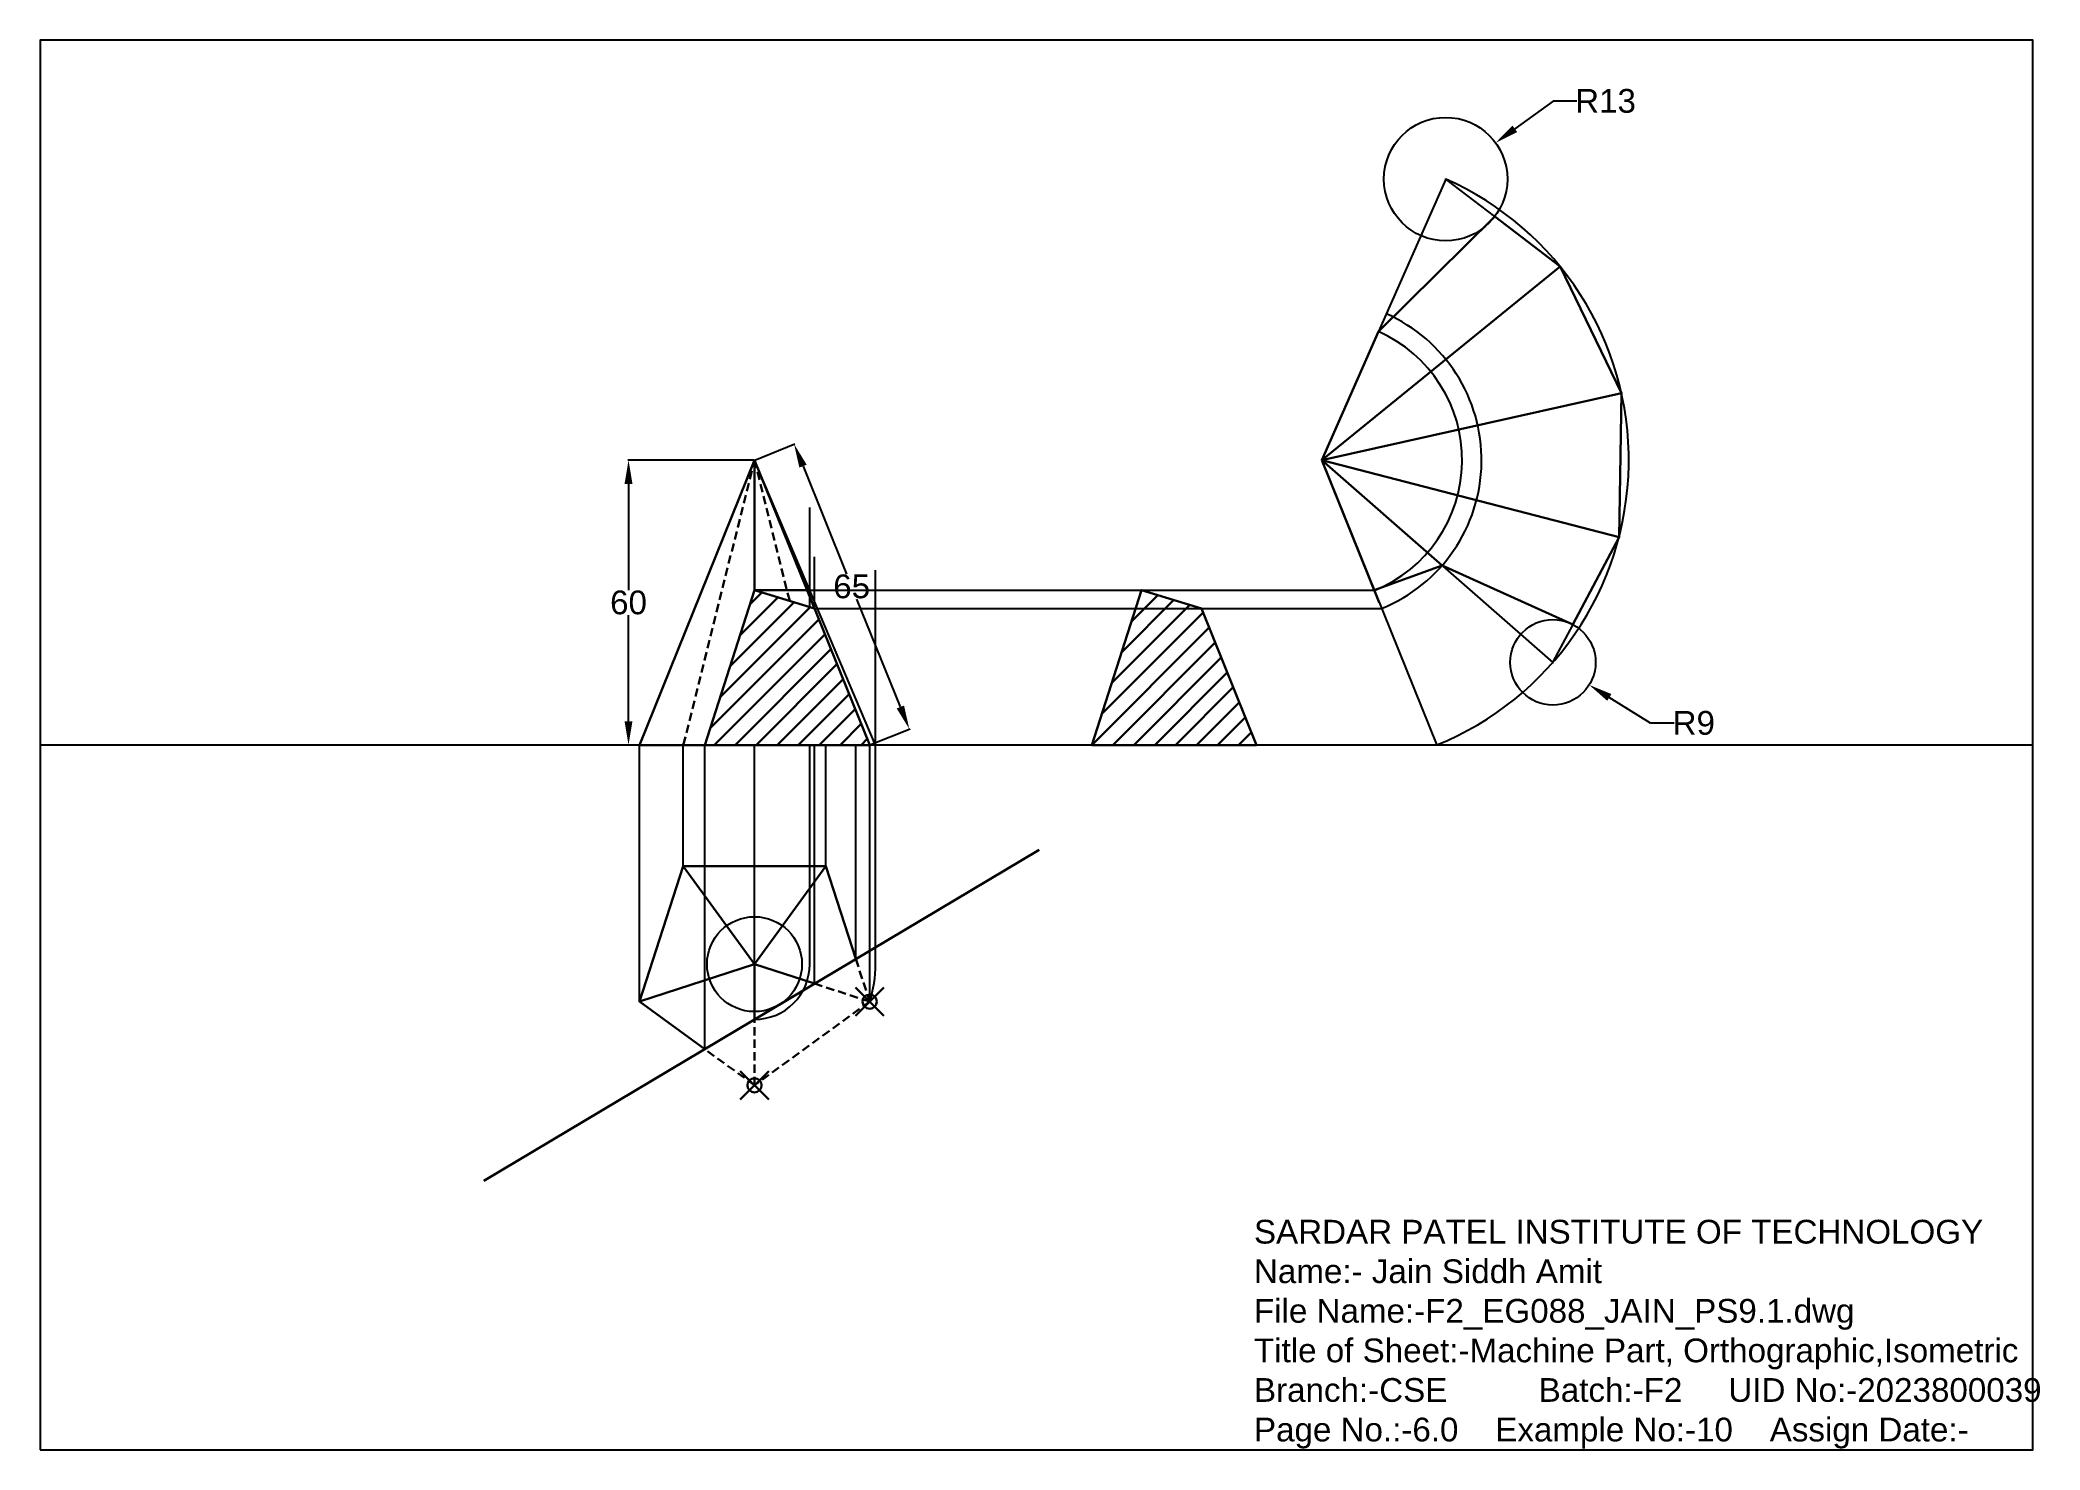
# Model space of a CAD drawing. Header units: millimetres. Extents: x 0 to 421, y 0 to 297.
import ezdxf

# ---------------------------------------------------------------- set-up
doc = ezdxf.new("R2010")
doc.units = ezdxf.units.MM
doc.header["$MEASUREMENT"] = 0
doc.header["$PDMODE"] = 35
doc.header["$PDSIZE"] = 3
doc.linetypes.add('HIDDEN', pattern=[0.375, 0.25, -0.125])
for name, color, linetype in [('CONSTRUCTION', 40, 'Continuous'), ('DIMENSION', 4, 'Continuous'), ('PROJECTION', 3, 'Continuous')]:
    doc.layers.add(name, color=color, linetype=linetype)
doc.layers.add('HIDDEN', color=7, linetype='HIDDEN', lineweight=30)
doc.layers.add('OBJECT', color=7, linetype='Continuous', lineweight=30)
doc.styles.get("Standard").update_dxf_attribs({"font": 'arial.ttf'})
doc.dimstyles.get("Standard").update_dxf_attribs({"dimtxt": 5, "dimasz": 5, "dimexe": 0.18, "dimexo": 0.0625, "dimgap": 0.09, "dimtad": 0, "dimtih": 1, "dimtoh": 1, "dimdec": 0, "dimzin": 0, "dimdsep": 46, "dimtxsty": 'Standard', "dimcen": 0.09, "dimclrd": 256, "dimclre": 256, "dimadec": 0, "dimazin": 0, "dimtfac": 1, "dimtdec": 0, "dimtofl": 0, "dimtmove": 0, "dimatfit": 3, "dimfxl": 1, "dimtolj": 1, "dimtzin": 0, "dimlwd": -1, "dimarcsym": 0})
pattern_1 = [(45, (-59.4242, 0), (-2.20971, 2.20971), [])]

# ---------------------------------------------------------------- blocks, each defined once
blk = doc.blocks.new('*D1')
at = {"layer": 'Defpoints', "color": 0, "transparency": 16777216}
for p in [(150.58, 208.5), (183.2, 151.88), (174.85, 148.5)]:
    blk.add_point(p, dxfattribs=at)
at = {"layer": 'DIMENSION', "lineweight": -2, "transparency": 16777216}
for p, q in [((150.63, 208.52), (159.09, 211.94)), ((174.9, 148.52), (183.36, 151.94))]:
    blk.add_line(p, q, dxfattribs=at)
at = {"layer": 'DIMENSION', "transparency": 16777216}
for p, q in [((160.8, 207.24), (169.99, 184.52)), ((181.32, 156.51), (172.13, 179.23))]:
    blk.add_line(p, q, dxfattribs=at)
for points in [[(161.57, 207.55), (160.03, 206.93), (158.92, 211.88)], [(182.09, 156.82), (180.55, 156.2), (183.2, 151.88)]]:
    blk.add_solid(points, dxfattribs=at)
at = {"layer": 'DIMENSION', "color": 0, "transparency": 16777216, "insert": (171.06, 181.88), "char_height": 5, "attachment_point": 5}
blk.add_mtext('\\A1;65', dxfattribs=at)
blk = doc.blocks.new('*D2')
at = {"layer": 'Defpoints', "color": 0, "transparency": 16777216}
for p in [(150.58, 208.5), (124.03, 148.5), (126.31, 148.5)]:
    blk.add_point(p, dxfattribs=at)
at = {"layer": 'DIMENSION', "lineweight": -2, "transparency": 16777216}
for p, q in [((150.51, 208.5), (123.85, 208.5)), ((126.24, 148.5), (123.85, 148.5))]:
    blk.add_line(p, q, dxfattribs=at)
at = {"layer": 'DIMENSION', "transparency": 16777216}
for p, q in [((124.03, 203.5), (124.03, 181.14)), ((124.03, 153.5), (124.03, 175.86))]:
    blk.add_line(p, q, dxfattribs=at)
for points in [[(123.19, 203.5), (124.86, 203.5), (124.03, 208.5)], [(123.19, 153.5), (124.86, 153.5), (124.03, 148.5)]]:
    blk.add_solid(points, dxfattribs=at)
at = {"layer": 'DIMENSION', "color": 0, "transparency": 16777216, "insert": (124.03, 178.5), "char_height": 5, "attachment_point": 5}
blk.add_mtext('\\A1;60', dxfattribs=at)
blk = doc.blocks.new('*D3')
at = {"layer": 'Defpoints', "color": 0, "transparency": 16777216}
for p in [(318.84, 165.91), (326.48, 161.16)]:
    blk.add_point(p, dxfattribs=at)
at = {"layer": 'DIMENSION', "lineweight": -2, "transparency": 16777216}
for p, q in [((318.75, 165.91), (318.93, 165.91)), ((318.84, 165.82), (318.84, 166))]:
    blk.add_line(p, q, dxfattribs=at)
at = {"layer": 'DIMENSION', "transparency": 16777216}
for p, q in [((339.4, 153.13), (330.73, 158.52)), ((344.4, 153.13), (339.4, 153.13))]:
    blk.add_line(p, q, dxfattribs=at)
blk.add_solid([(331.17, 159.23), (330.29, 157.81), (326.48, 161.16)], dxfattribs=at)
at = {"layer": 'DIMENSION', "color": 0, "transparency": 16777216, "insert": (348.53, 153.13), "char_height": 5, "attachment_point": 5}
blk.add_mtext('\\A1;R9', dxfattribs=at)
blk = doc.blocks.new('*D4')
at = {"layer": 'Defpoints', "color": 0, "transparency": 16777216}
for p in [(306.76, 275.35), (296.24, 267.71)]:
    blk.add_point(p, dxfattribs=at)
at = {"layer": 'DIMENSION', "transparency": 16777216}
for p, q in [((318.87, 284.15), (310.81, 278.29)), ((323.87, 284.15), (318.87, 284.15))]:
    blk.add_line(p, q, dxfattribs=at)
at = {"layer": 'DIMENSION', "lineweight": -2, "transparency": 16777216}
for p, q in [((296.15, 267.71), (296.33, 267.71)), ((296.24, 267.62), (296.24, 267.8))]:
    blk.add_line(p, q, dxfattribs=at)
at = {"layer": 'DIMENSION', "transparency": 16777216}
blk.add_solid([(310.32, 278.97), (311.3, 277.62), (306.76, 275.35)], dxfattribs=at)
at = {"layer": 'DIMENSION', "color": 0, "transparency": 16777216, "insert": (329.93, 284.15), "char_height": 5, "attachment_point": 5}
blk.add_mtext('\\A1;R13', dxfattribs=at)

msp = doc.modelspace()

# ---------------------------------------------------------------- hatches: boundary and pattern name
at = {"layer": 'OBJECT'}
h = msp.add_hatch(dxfattribs=at)
h.set_pattern_fill('ANSI31', color=256, scale=25)
h.set_pattern_definition(pattern_1)
h.paths.add_polyline_path([(140.08, 148.5), (174.85, 148.5), (163.21, 177.26), (150.58, 181.13)])
h = msp.add_hatch(dxfattribs=at)
h.set_pattern_fill('ANSI31', color=256, scale=25)
h.set_pattern_definition(pattern_1)
h.paths.add_polyline_path([(244.77, 177.26), (232.13, 181.13), (221.64, 148.5), (256.4, 148.5)])

# ---------------------------------------------------------------- linework, layer by layer
msp.add_lwpolyline([(0, 0), (420, 0), (420, 297), (0, 297)], close=True)
at = {"layer": 'CONSTRUCTION'}
for p, q in [((296.24, 267.71), (282.06, 235.59)), ((306.57, 259.82), (296.24, 267.71)), ((270.11, 208.5), (294.38, 148.5)), ((270.11, 208.5), (318.84, 165.91)), ((163.21, 177.26), (282.75, 177.26)), ((323.04, 173.87), (318.84, 166))]:
    msp.add_line(p, q, dxfattribs=at)
for centre, radius in [((296.24, 267.71), 13), ((318.84, 165.91), 9), ((150.58, 102.33), 10)]:
    msp.add_circle(centre, radius, dxfattribs=at)
for radius in [64.72, 33.7, 29.61]:
    msp.add_arc((270.11, 208.5), radius, 292.0238, 66.1844, dxfattribs=at)
at = {"layer": 'DIMENSION'}
msp.add_line((150.58, 181.13), (281.18, 181.13), dxfattribs=at)
at = {"layer": 'HIDDEN', "ltscale": 7}
for p, q in [((135.58, 148.5), (150.58, 208.5)), ((157.99, 178.86), (150.58, 208.5)), ((171.93, 103.43), (174.85, 94.45)), ((174.85, 94.45), (163.21, 98.23)), ((174.85, 94.45), (150.58, 76.82)), ((150.58, 76.82), (150.58, 90.69)), ((150.58, 76.82), (140.08, 84.44))]:
    msp.add_line(p, q, dxfattribs=at)
at = {"layer": 'OBJECT'}
for p, q in [((306.57, 259.82), (282.06, 235.59)), ((320.37, 249.27), (306.57, 259.82)), ((320.37, 249.27), (270.11, 208.5)), ((333.27, 222.62), (320.37, 249.27)), ((282.06, 235.59), (270.11, 208.5)), ((333.27, 222.62), (270.11, 208.5)), ((332.77, 192.3), (333.27, 222.62)), ((126.31, 148.5), (150.58, 208.5)), ((150.58, 208.5), (174.85, 148.5)), ((150.58, 181.13), (150.58, 208.5)), ((270.11, 208.5), (282.24, 178.5)), ((332.77, 192.3), (270.11, 208.5)), ((295.48, 186.32), (270.11, 208.5)), ((323.04, 173.87), (332.77, 192.3)), ((281.18, 181.13), (295.48, 186.32)), ((295.48, 186.32), (323.04, 173.87)), ((140.08, 148.5), (150.58, 181.13)), ((150.58, 181.13), (163.21, 177.26)), ((221.64, 148.5), (232.13, 181.13)), ((232.13, 181.13), (244.77, 177.26)), ((244.77, 177.26), (256.4, 148.5)), ((174.85, 148.5), (126.31, 148.5)), ((221.64, 148.5), (256.4, 148.5)), ((93.51, 56.67), (210.54, 126.45)), ((150.58, 102.33), (135.58, 122.98)), ((150.58, 102.33), (165.58, 122.98)), ((150.58, 102.33), (126.31, 94.45)), ((150.58, 90.69), (150.58, 102.33)), ((150.58, 102.33), (163.21, 98.23)), ((150.58, 102.33), (163.21, 98.23))]:
    msp.add_line(p, q, dxfattribs=at)
msp.add_lwpolyline([(171.93, 103.43), (165.58, 122.98), (135.58, 122.98), (126.31, 94.45), (140.08, 84.44)], dxfattribs=at)
for p in [(174.85, 94.45), (150.58, 76.82)]:
    msp.add_point(p, dxfattribs=at)
at = {"layer": 'PROJECTION'}
for p, q in [((176.1, 148.5), (150.58, 208.5)), ((162.22, 177.56), (162.22, 198.56)), ((163.21, 177.26), (163.21, 188.17)), ((176.1, 102.33), (176.1, 185.31)), ((150.58, 181.13), (140.08, 148.5)), ((162.22, 181.13), (150.58, 181.13)), ((163.21, 177.26), (150.58, 181.13)), ((420, 148.5), (0, 148.5)), ((126.31, 94.45), (126.31, 148.5)), ((135.58, 122.98), (135.58, 148.5)), ((140.08, 84.44), (140.08, 148.5)), ((150.58, 102.33), (150.58, 148.5)), ((162.22, 102.33), (162.22, 148.5)), ((163.21, 98.23), (163.21, 148.5)), ((165.58, 122.98), (165.58, 148.5)), ((171.93, 103.43), (171.93, 148.5)), ((174.85, 94.45), (174.85, 148.5))]:
    msp.add_line(p, q, dxfattribs=at)
for radius, start in [(11.64, 270), (25.52, 342)]:
    msp.add_arc((150.58, 102.33), radius, start, 0, dxfattribs=at)

# ---------------------------------------------------------------- texts
at = {"insert": (255.84, 48.48), "char_height": 5, "width": 199.8581, "attachment_point": 1}
msp.add_mtext('SARDAR PATEL INSTITUTE OF TECHNOLOGY\\PName:- Jain Siddh Amit\\PFile Name:-F2_EG088_JAIN_PS9.1.dwg\\PTitle of Sheet:-Machine Part, Orthographic,Isometric\\PBranch:-CSE^IBatch:-F2     UID No:-2023800039^I\\PPage No.:-6.0    Example No:-10    Assign Date:-', dxfattribs=at)

# ---------------------------------------------------------------- dimensions: what is measured, and where the dimension line sits
at = {"layer": 'DIMENSION'}
for center, mpoint, picture, middle in [((296.24, 267.71), (306.76, 275.35), '*D4', (329.93, 284.15)), ((318.84, 165.91), (326.48, 161.16), '*D3', (348.53, 153.13))]:
    dim = msp.add_radius_dim(center=center, mpoint=mpoint, dimstyle='Standard', dxfattribs=at)
    dim.commit()
    dim.dimension.update_dxf_attribs({"geometry": picture, "text_midpoint": middle, "dimtype": 164})
dim = msp.add_aligned_dim(p1=(150.58, 208.5), p2=(174.85, 148.5), distance=9.01, dimstyle='Standard', dxfattribs=at)
dim.commit()
dim.dimension.update_dxf_attribs({"geometry": '*D1', "text_midpoint": (171.06, 181.88)})
dim = msp.add_linear_dim(base=(124.03, 148.5), p1=(150.58, 208.5), p2=(126.31, 148.5), angle=90, dimstyle='Standard', dxfattribs=at)
dim.commit()
dim.dimension.update_dxf_attribs({"geometry": '*D2', "text_midpoint": (124.03, 178.5), "dimtype": 160})

doc.saveas('drawing.dxf')
